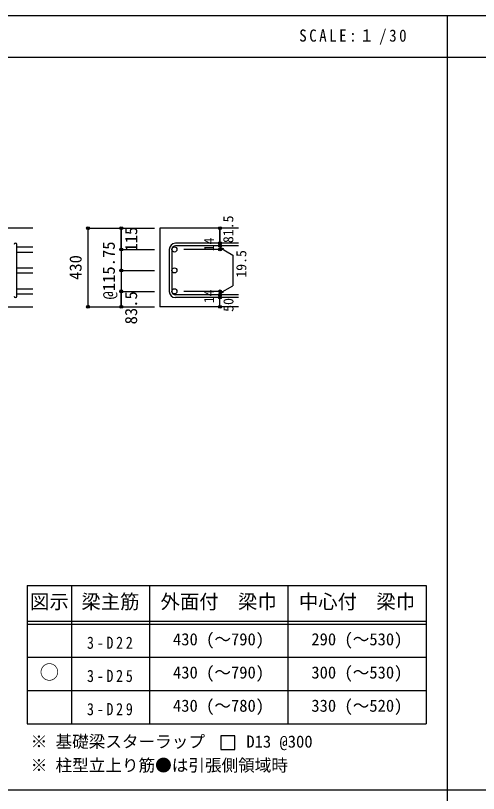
# Model space of a CAD drawing. Units: millimetres at full size, sheet at 1:30, with parts at other scales. Extents: x -5973 to 5954, y -4195 to 4201.
# Drawn here: x -3464 to -955, y -15 to 4201 of the extents above; entities that cross this region are included whole.
import ezdxf
from ezdxf.enums import TextEntityAlignment as Align

# ---------------------------------------------------------------- set-up
doc = ezdxf.new("R2010")
doc.units = ezdxf.units.MM
doc.header["$LTSCALE"] = 30
doc.header["$PDMODE"] = 32
doc.header["$PDSIZE"] = 15
for name, color, linetype in [('0-1', 2, 'Continuous'), ('0-5', 7, 'Continuous'), ('0-6', 7, 'Continuous'), ('0-D', 4, 'Continuous'), ('6-7_文字', 7, 'Continuous'), ('6-E_枠', 7, 'Continuous'), ('F-0_枠', 6, 'Continuous')]:
    doc.layers.add(name, color=color, linetype=linetype)
doc.styles.add('ＭＳ ゴシック', font='')
doc.styles.get('ＭＳ ゴシック').set_extended_font_data('MS Gothic')

msp = doc.modelspace()

# ---------------------------------------------------------------- linework, layer by layer
at = {"layer": '0-1'}
for p, q in [((-3370.8, 3048.3), (-4820.8, 3048.3)), ((-2255.8, 3048.3), (-2680.8, 3048.3)), ((-2680.8, 3048.3), (-2680.8, 2622.8)), ((-3770.8, 2622.8), (-3370.8, 2622.8)), ((-2255.8, 2622.8), (-2680.8, 2622.8))]:
    msp.add_line(p, q, dxfattribs=at)
at = {"layer": '0-5'}
for p, q in [((-3456.8, 2947.37), (-3370.8, 2947.37)), ((-3456.8, 2919.37), (-3370.8, 2919.37)), ((-3456.8, 2833.83), (-3370.8, 2833.83)), ((-3456.8, 2805.83), (-3370.8, 2805.83)), ((-3456.8, 2720.3), (-3370.8, 2720.3)), ((-3456.8, 2692.3), (-3370.8, 2692.3))]:
    msp.add_line(p, q, dxfattribs=at)
at = {"layer": '0-5', "color": 3}
for centre in [(-2602.8, 2933.37), (-2602.8, 2819.83), (-2602.8, 2706.3)]:
    msp.add_circle(centre, 14, dxfattribs=at)
at = {"layer": '0-6'}
for p, q in [((-3456.8, 2679.8), (-3456.8, 2959.87)), ((-2255.8, 2966.87), (-2597.3, 2966.87)), ((-2255.8, 2952.87), (-2597.3, 2952.87)), ((-2630.8, 2933.37), (-2630.8, 2706.3)), ((-2616.8, 2933.37), (-2616.8, 2706.3)), ((-2255.8, 2686.8), (-2597.3, 2686.8)), ((-2255.8, 2672.8), (-2597.3, 2672.8))]:
    msp.add_line(p, q, dxfattribs=at)
for centre, radius, start, end in [((-3463.8, 2959.87), 7, 0, 180), ((-2597.3, 2933.37), 33.5, 90, 180), ((-2597.3, 2933.37), 19.5, 90, 180), ((-2597.3, 2706.3), 33.5, 180, 270), ((-2597.3, 2706.3), 19.5, 180, 270), ((-3463.8, 2679.8), 7, 180, 0)]:
    msp.add_arc(centre, radius, start, end, dxfattribs=at)
at = {"layer": '0-D'}
for p, q in [((-3070.8, 3048.3), (-2890.8, 3048.3)), ((-3070.8, 3048.3), (-2890.8, 3048.3)), ((-3070.8, 2622.8), (-3070.8, 3048.3)), ((-3070.8, 2622.8), (-3070.8, 3048.3)), ((-2890.8, 3048.3), (-2710.8, 3048.3)), ((-2890.8, 3048.3), (-2710.8, 3048.3)), ((-2890.8, 3048.3), (-2890.8, 2933.37)), ((-2890.8, 2933.37), (-2890.8, 3048.3)), ((-2355.8, 2952.87), (-2355.8, 2966.87)), ((-2355.8, 2952.87), (-2355.8, 2933.37)), ((-2890.8, 2933.37), (-2710.8, 2933.37)), ((-2890.8, 2933.37), (-2890.8, 2853.3)), ((-2890.8, 2933.37), (-2710.8, 2933.37)), ((-2355.8, 2933.37), (-2551.89, 2933.37)), ((-2355.8, 2943.12), (-2336.48, 2937.94)), ((-2355.8, 2943.12), (-2285.74, 2902.67)), ((-2285.74, 2902.67), (-2285.74, 2737)), ((-2890.8, 2853.3), (-2890.8, 2706.3)), ((-2890.8, 2819.83), (-2710.8, 2819.83)), ((-2890.8, 2706.3), (-2710.8, 2706.3)), ((-2890.8, 2706.3), (-2890.8, 2622.8)), ((-2890.8, 2622.8), (-2890.8, 2706.3)), ((-2355.8, 2706.3), (-2551.89, 2706.3)), ((-2355.8, 2696.55), (-2285.74, 2737)), ((-2355.8, 2686.8), (-2355.8, 2706.3)), ((-2355.8, 2696.55), (-2336.48, 2701.73)), ((-2355.8, 2672.8), (-2355.8, 2686.8)), ((-2355.8, 2622.8), (-2355.8, 2672.8)), ((-3070.8, 2622.8), (-2890.8, 2622.8)), ((-2890.8, 2622.8), (-2710.8, 2622.8))]:
    msp.add_line(p, q, dxfattribs=at)
msp.add_lwpolyline([(-2355.8, 3048.3), (-2355.8, 2966.87), (-2355.8, 3048.3)], dxfattribs=at)
for centre, radius in [((-3070.8, 3048.3), 8), ((-3070.8, 3048.3), 7.2), ((-3070.8, 3048.3), 6.4), ((-3070.8, 3048.3), 5.6), ((-3070.8, 3048.3), 4.8), ((-3070.8, 3048.3), 4), ((-3070.8, 3048.3), 3.2), ((-3070.8, 3048.3), 2.4), ((-3070.8, 3048.3), 1.6), ((-3070.8, 3048.3), 0.8), ((-2890.8, 3048.3), 8), ((-2890.8, 3048.3), 7.2), ((-2890.8, 3048.3), 6.4), ((-2890.8, 3048.3), 5.6), ((-2890.8, 3048.3), 4.8), ((-2890.8, 3048.3), 4), ((-2890.8, 3048.3), 3.2), ((-2890.8, 3048.3), 2.4), ((-2890.8, 3048.3), 1.6), ((-2890.8, 3048.3), 0.8), ((-2355.8, 3048.3), 4), ((-2355.8, 3048.3), 3.6), ((-2355.8, 3048.3), 3.2), ((-2355.8, 3048.3), 2.8), ((-2355.8, 3048.3), 2.4), ((-2355.8, 3048.3), 2), ((-2355.8, 3048.3), 1.6), ((-2355.8, 3048.3), 1.2), ((-2355.8, 3048.3), 0.8), ((-2355.8, 3048.3), 0.4), ((-2355.8, 2966.87), 4), ((-2355.8, 2952.87), 4), ((-2355.8, 2966.87), 3.6), ((-2355.8, 2952.87), 3.6), ((-2355.8, 2966.87), 3.2), ((-2355.8, 2952.87), 3.2), ((-2355.8, 2966.87), 2.8), ((-2355.8, 2952.87), 2.8), ((-2355.8, 2966.87), 2.4), ((-2355.8, 2952.87), 2.4), ((-2355.8, 2966.87), 2), ((-2355.8, 2952.87), 2), ((-2355.8, 2966.87), 1.6), ((-2355.8, 2952.87), 1.6), ((-2355.8, 2966.87), 1.2), ((-2355.8, 2952.87), 1.2), ((-2355.8, 2966.87), 0.8), ((-2355.8, 2952.87), 0.8), ((-2355.8, 2966.87), 0.4), ((-2355.8, 2952.87), 0.4), ((-2890.8, 2933.37), 8), ((-2890.8, 2933.37), 7.2), ((-2890.8, 2933.37), 6.4), ((-2890.8, 2933.37), 5.6), ((-2890.8, 2933.37), 4.8), ((-2890.8, 2933.37), 4), ((-2890.8, 2933.37), 3.2), ((-2890.8, 2933.37), 2.4), ((-2890.8, 2933.37), 1.6), ((-2890.8, 2933.37), 0.8), ((-2355.8, 2933.37), 4), ((-2355.8, 2933.37), 3.6), ((-2355.8, 2933.37), 3.2), ((-2355.8, 2933.37), 2.8), ((-2355.8, 2933.37), 2.4), ((-2355.8, 2933.37), 2), ((-2355.8, 2933.37), 1.6), ((-2355.8, 2933.37), 1.2), ((-2355.8, 2933.37), 0.8), ((-2355.8, 2933.37), 0.4), ((-2890.8, 2819.83), 8), ((-2890.8, 2819.83), 7.2), ((-2890.8, 2819.83), 6.4), ((-2890.8, 2819.83), 5.6), ((-2890.8, 2819.83), 4.8), ((-2890.8, 2819.83), 4), ((-2890.8, 2819.83), 3.2), ((-2890.8, 2819.83), 2.4), ((-2890.8, 2819.83), 1.6), ((-2890.8, 2819.83), 0.8), ((-2890.8, 2706.3), 8), ((-2890.8, 2706.3), 7.2), ((-2890.8, 2706.3), 6.4), ((-2890.8, 2706.3), 5.6), ((-2890.8, 2706.3), 4.8), ((-2890.8, 2706.3), 4), ((-2890.8, 2706.3), 3.2), ((-2890.8, 2706.3), 2.4), ((-2890.8, 2706.3), 1.6), ((-2890.8, 2706.3), 0.8), ((-2355.8, 2706.3), 4), ((-2355.8, 2706.3), 3.6), ((-2355.8, 2706.3), 3.2), ((-2355.8, 2706.3), 2.8), ((-2355.8, 2706.3), 2.4), ((-2355.8, 2706.3), 2), ((-2355.8, 2706.3), 1.6), ((-2355.8, 2706.3), 1.2), ((-2355.8, 2706.3), 0.8), ((-2355.8, 2706.3), 0.4), ((-2355.8, 2686.8), 4), ((-2355.8, 2672.8), 4), ((-2355.8, 2686.8), 3.6), ((-2355.8, 2672.8), 3.6), ((-2355.8, 2686.8), 3.2), ((-2355.8, 2672.8), 3.2), ((-2355.8, 2686.8), 2.8), ((-2355.8, 2672.8), 2.8), ((-2355.8, 2686.8), 2.4), ((-2355.8, 2672.8), 2.4), ((-2355.8, 2686.8), 2), ((-2355.8, 2672.8), 2), ((-2355.8, 2686.8), 1.6), ((-2355.8, 2672.8), 1.6), ((-2355.8, 2686.8), 1.2), ((-2355.8, 2672.8), 1.2), ((-2355.8, 2686.8), 0.8), ((-2355.8, 2672.8), 0.8), ((-2355.8, 2686.8), 0.4), ((-2355.8, 2672.8), 0.4), ((-3070.8, 2622.8), 8), ((-3070.8, 2622.8), 7.2), ((-3070.8, 2622.8), 6.4), ((-3070.8, 2622.8), 5.6), ((-3070.8, 2622.8), 4.8), ((-3070.8, 2622.8), 4), ((-3070.8, 2622.8), 3.2), ((-3070.8, 2622.8), 2.4), ((-3070.8, 2622.8), 1.6), ((-3070.8, 2622.8), 0.8), ((-2890.8, 2622.8), 8), ((-2890.8, 2622.8), 7.2), ((-2890.8, 2622.8), 6.4), ((-2890.8, 2622.8), 5.6), ((-2890.8, 2622.8), 4.8), ((-2890.8, 2622.8), 4), ((-2890.8, 2622.8), 3.2), ((-2890.8, 2622.8), 2.4), ((-2890.8, 2622.8), 1.6), ((-2890.8, 2622.8), 0.8), ((-2355.8, 2622.8), 4), ((-2355.8, 2622.8), 3.6), ((-2355.8, 2622.8), 3.2), ((-2355.8, 2622.8), 2.8), ((-2355.8, 2622.8), 2.4), ((-2355.8, 2622.8), 2), ((-2355.8, 2622.8), 1.6), ((-2355.8, 2622.8), 1.2), ((-2355.8, 2622.8), 0.8), ((-2355.8, 2622.8), 0.4)]:
    msp.add_circle(centre, radius, dxfattribs=at)
at = {"layer": '0-D', "color": 7}
for p in [(-3070.8, 3048.3), (-2890.8, 3048.3), (-2355.8, 3048.3), (-2355.8, 2966.87), (-2355.8, 2952.87), (-2890.8, 2933.37), (-2355.8, 2933.37), (-2890.8, 2819.83), (-2890.8, 2706.3), (-2355.8, 2706.3), (-2355.8, 2706.3), (-2355.8, 2686.8), (-2355.8, 2672.8), (-3070.8, 2622.8), (-2890.8, 2622.8), (-2355.8, 2622.8)]:
    msp.add_point(p, dxfattribs=at)
at = {"layer": '6-7_文字'}
msp.add_lwpolyline([(-2350.32, 222.75), (-2275.32, 222.75), (-2275.32, 297.75), (-2350.32, 297.75)], close=True, dxfattribs=at)
at = {"layer": '6-E_枠', "color": 3}
for p, q in [((-3400.52, 1112.77), (-3400.52, 362.77)), ((-3400.52, 1112.77), (-1238, 1112.77)), ((-1238, 1112.77), (-1238, 362.77)), ((-3400.52, 362.77), (-1238, 362.77))]:
    msp.add_line(p, q, dxfattribs=at)
at = {"layer": '6-E_枠'}
for p, q in [((-3160.52, 1112.77), (-3160.52, 362.77)), ((-2738, 1112.77), (-2738, 362.77)), ((-1988, 1112.77), (-1988, 362.77)), ((-3400.52, 917.77), (-1238, 917.77)), ((-3400.52, 902.77), (-1238, 902.77)), ((-3400.52, 722.77), (-1238, 722.77)), ((-3400.52, 542.77), (-1238, 542.77))]:
    msp.add_line(p, q, dxfattribs=at)
at = {"layer": 'F-0_枠'}
msp.add_line((-5972.88, 4201.15), (5954.1, 4201.15), dxfattribs=at)
at = {"layer": 'F-0_枠', "color": 2}
for p, q in [((-1124.64, 4201.15), (-1124.64, -4195.24)), ((-5972.88, 3976.15), (3723.6, 3976.15)), ((3723.6, 2.95), (-5972.88, 2.95))]:
    msp.add_line(p, q, dxfattribs=at)

# ---------------------------------------------------------------- texts
at = {"layer": '0-D', "style": 'ＭＳ ゴシック'}
for s, height, p in [('81.5', 54.99, (-2266.78, 2967.83)), ('115', 65.98, (-2784.36, 2921.88)), ('14', 54.99, (-2371.03, 2922.94)), ('@115.75', 65.98, (-2905.8, 2662.33)), ('19.5', 54.99, (-2196.26, 2780.11)), ('430', 65.98, (-3085.8, 2768.05)), ('83.5', 65.98, (-2785.15, 2527.26)), ('14', 54.99, (-2371.06, 2642.12)), ('50', 54.99, (-2266.06, 2595.23))]:
    msp.add_text(s, height=height, rotation=90, dxfattribs=at).set_placement(p, align=Align.BOTTOM_LEFT)
at = {"layer": '6-7_文字', "color": 2, "style": 'ＭＳ ゴシック'}
for s, p in [('図示', (-3385.52, 962.77)), ('梁主筋', (-3106.76, 962.77)), ('外面付\u3000梁巾', (-2678, 962.77)), ('中心付\u3000梁巾', (-1928, 962.77)), ('○', (-3333.02, 580.27))]:
    msp.add_text(s, height=76.98, dxfattribs=at).set_placement(p, align=Align.BOTTOM_LEFT)
at = {"layer": '6-7_文字', "style": 'ＭＳ ゴシック'}
for s, p in [('430 (～790)', (-2610.5, 767.77)), ('290 (～530)', (-1860.5, 767.77)), ('430 (～790)', (-2610.5, 587.77)), ('300 (～530)', (-1860.5, 587.77)), ('430 (～780)', (-2610.5, 407.77)), ('330 (～520)', (-1860.5, 407.77)), ('※ 基礎梁スターラップ     D13 @300', (-3381.96, 213.19)), ('※ 柱型立上り筋●は引張側領域時', (-3381.96, 84.68))]:
    msp.add_text(s, height=65.98, dxfattribs=at).set_placement(p, align=Align.BOTTOM_LEFT)
at = {"layer": '6-7_文字', "color": 2, "insert": (-1925.98, 4043.65), "char_height": 65.98, "attachment_point": 7, "style": 'ＭＳ ゴシック'}
msp.add_mtext('\\T1.34;\\W0.9;SCALE:１/30', dxfattribs=at)
at = {"layer": '6-7_文字', "char_height": 65.98, "attachment_point": 7, "style": 'ＭＳ ゴシック'}
for s, insert in [('\\T1.38;\\W0.85;3-D22', (-3076.76, 767.77)), ('\\T1.38;\\W0.85;3-D25', (-3076.76, 587.77)), ('\\T1.38;\\W0.85;3-D29', (-3076.76, 407.77))]:
    msp.add_mtext(s, dxfattribs=dict(at, insert=insert))

doc.saveas('drawing.dxf')
